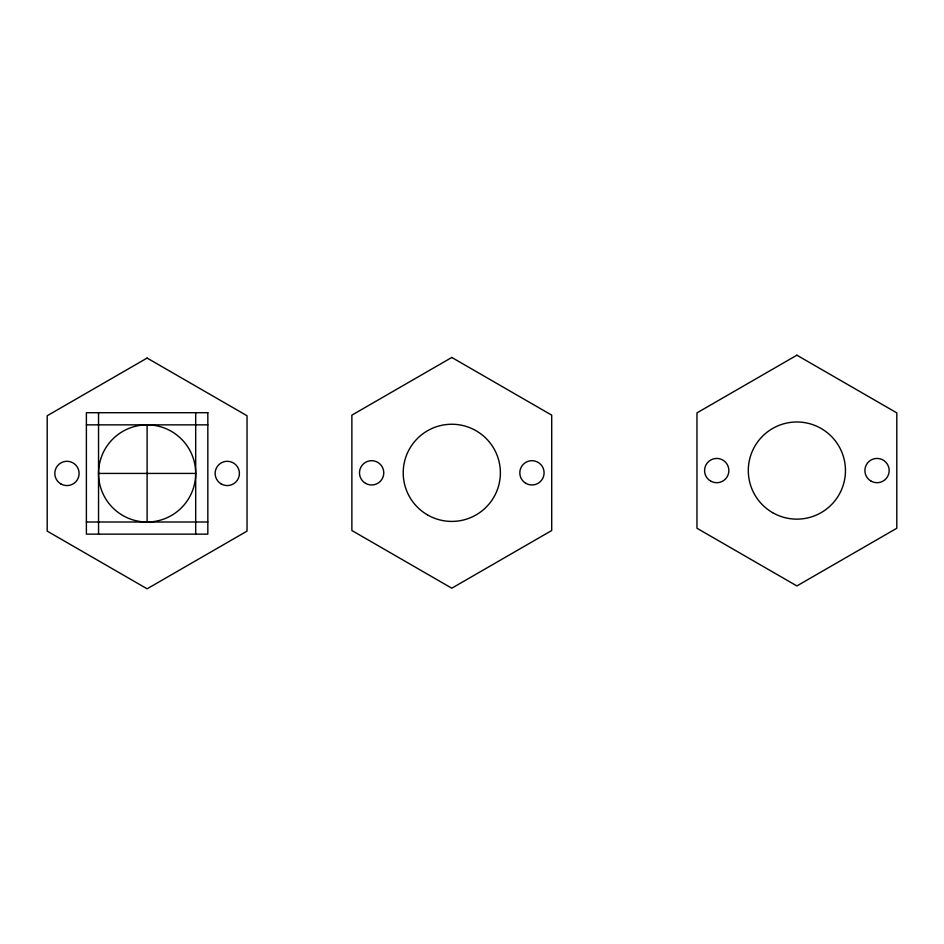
<?xml version="1.0" encoding="UTF-8"?>
<svg xmlns="http://www.w3.org/2000/svg" width="944" height="944" viewBox="0 0 944 944"><rect width="100%" height="100%" fill="white"/><g stroke="black" fill="none" stroke-linecap="round" stroke-linejoin="round"><path stroke-width="1.42" d="M86.388 424.859L207.833 424.859M98.542 473.428L195.691 473.428A48.581 48.581 0 0 0 122.826 431.361A48.581 48.581 0 0 0 122.826 515.507A48.581 48.581 0 0 0 195.691 473.428M86.388 522.008L207.833 522.008M195.691 412.705L195.691 534.151M147.111 424.859L147.111 522.008M98.542 412.705L98.542 534.151M147.111 358.059L47.2 415.749L47.2 531.118L147.111 588.808L247.033 531.118L247.033 415.749L147.111 358.059M451.798 357.457L351.876 415.148L351.876 530.516L451.798 588.206L551.709 530.516L551.709 415.148L451.798 357.457M796.889 355.192L696.967 412.882L696.967 528.251L796.889 585.941L896.8 528.251L896.8 412.882L796.889 355.192M207.833 412.705L86.388 412.705L86.388 534.151L207.833 534.151L207.833 412.705M60.888 483.953A12.142 12.142 0 0 0 79.107 473.428A12.142 12.142 0 0 0 60.888 462.914A12.142 12.142 0 0 0 60.888 483.953M221.203 483.953A12.142 12.142 0 0 0 239.41 473.428A12.142 12.142 0 0 0 221.203 462.914A12.142 12.142 0 0 0 221.203 483.953M365.564 483.352A12.142 12.142 0 0 0 383.783 472.838A12.142 12.142 0 0 0 365.564 462.312A12.142 12.142 0 0 0 365.564 483.352M525.879 483.352A12.142 12.142 0 0 0 544.098 472.838A12.142 12.142 0 0 0 525.879 462.312A12.142 12.142 0 0 0 525.879 483.352M427.502 514.905A48.581 48.581 0 0 0 500.379 472.838A48.581 48.581 0 0 0 427.502 430.759A48.581 48.581 0 0 0 427.502 514.905M710.655 481.086A12.142 12.142 0 0 0 728.874 470.572A12.142 12.142 0 0 0 710.655 460.047A12.142 12.142 0 0 0 710.655 481.086M870.97 481.086A12.142 12.142 0 0 0 889.177 470.572A12.142 12.142 0 0 0 870.97 460.047A12.142 12.142 0 0 0 870.97 481.086M772.593 512.639A48.581 48.581 0 0 0 845.458 470.572A48.581 48.581 0 0 0 772.593 428.493A48.581 48.581 0 0 0 772.593 512.639"/></g></svg>
